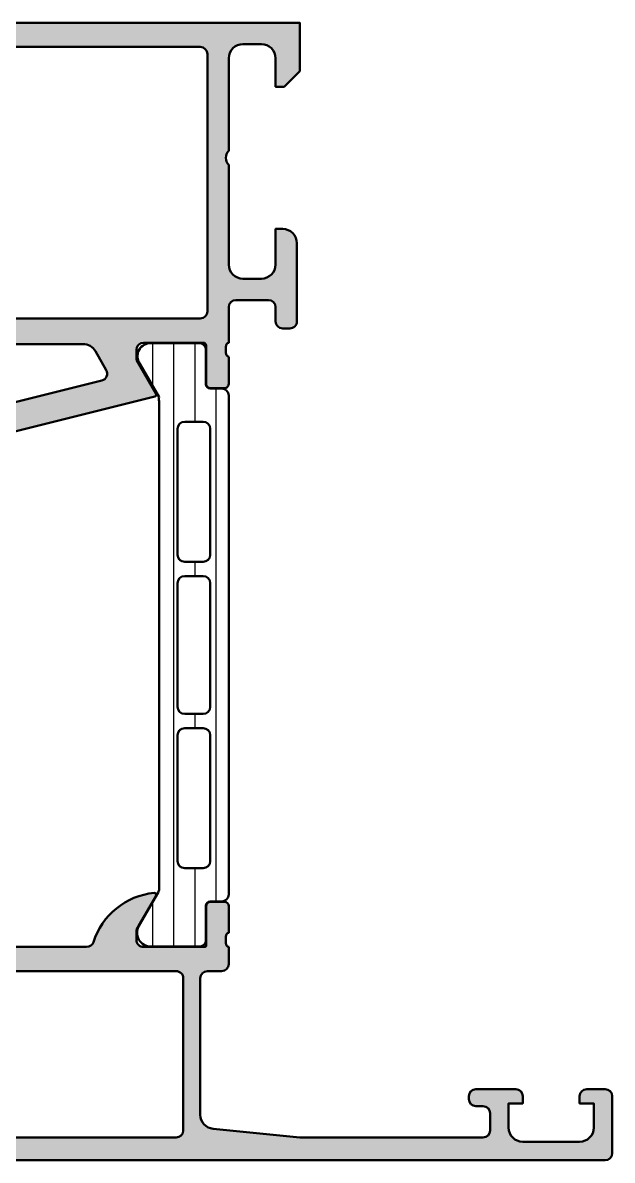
# Model space of a CAD drawing. Extents: x -15 to 68, y 0 to 80.
# Drawn here: x 26.5 to 68, y 0 to 80 of the extents above; entities that cross this region are included whole.
import ezdxf

# ---------------------------------------------------------------- set-up
doc = ezdxf.new("R2010")
doc.units = 0
for name, color, linetype, lineweight in [('0S-Alu contour', 7, 'Continuous', 50), ('0S-Alu hatch', 252, 'Continuous', 25), ('0S-Plastic contour', 254, 'Continuous', 50), ('0S-Plastic hatch', 253, 'Continuous', 25)]:
    doc.layers.add(name, color=color, linetype=linetype, lineweight=lineweight)

# ---------------------------------------------------------------- blocks, each defined once
blk = doc.blocks.new('501720__810098BB_A864_4363_9F8E_36D2BA99AF30_')
at = {"layer": '0S-Alu hatch'}
h = blk.add_hatch(color=256, dxfattribs=at)
edge = h.paths.add_edge_path()
edge.add_ellipse((35.76188021535163, 53.8381197846483), major_axis=(-0.1381197846483, 0), ratio=1, start_angle=104.0000000000017, end_angle=209.9999999999957, ccw=False)
edge.add_line((35.79529441547356, 53.70410274788989), (10.91199740453949, 47.5))
edge.add_line((10.91199740453949, 47.5), (7.999999999999921, 47.5))
edge.add_arc((7.999999999999921, 46.99999999999999), 0.5000000000000142, 90, 162.2515836439294)
edge.add_ellipse((2.76177675882613, 48.67660886184778), major_axis=(-4.999999999999967, 0), ratio=1, start_angle=95.62257755079332, end_angle=162.2515836439302, ccw=False)
edge.add_ellipse((3.238119784648205, 43.83811978464829), major_axis=(-0.1381197846482954, 0), ratio=1, start_angle=-30.00000000000381, end_angle=95.62257755079543, ccw=False)
edge.add_line((3.11850454237755, 43.90717967697245), (4.499999999999928, 46.3))
edge.add_line((4.499999999999928, 46.3), (4.499999999999928, 47))
edge.add_arc((3.999999999999914, 46.99999999999999), 0.5000000000000142, 0, 90)
edge.add_line((3.999999999999914, 47.5), (-0.210000000000079, 47.5))
edge.add_arc((-0.210000000000079, 47.30000000000001), 0.1999999999999886, 90, 180)
edge.add_line((-0.4100000000000677, 47.30000000000001), (-0.4100000000000819, 44.60000000000004))
edge.add_ellipse((-0.7100000000001216, 44.60000000000004), major_axis=(-0.3000000000000398, 0), ratio=1, start_angle=90, end_angle=180, ccw=False)
edge.add_line((-0.7100000000001216, 44.3), (-1.700000000000045, 44.3))
edge.add_ellipse((-1.700000000000045, 44.60000000000004), major_axis=(-0.3000000000000398, 0), ratio=1, start_angle=0, end_angle=90, ccw=False)
edge.add_line((-2.000000000000085, 44.60000000000004), (-2.000000000000085, 46.5))
edge.add_arc((-2.100000000000079, 46.78284271247462), 0.3000000000000043, 289.4712206344893, 360)
edge.add_line((-1.800000000000068, 46.78284271247462), (-1.800000000000082, 47.21715728752537))
edge.add_arc((-2.100000000000079, 47.21715728752537), 0.2999999999999829, 0, 70.5287793655094)
edge.add_line((-2.000000000000085, 47.49999999999998), (-2.000000000000085, 47.69999999999998))
edge.add_arc((-2.500000000000085, 47.69999999999998), 0.5, 0, 90)
edge.add_line((-2.500000000000085, 48.19999999999999), (-9.500000000000085, 48.19999999999998))
edge.add_ellipse((-9.500000000000085, 48.69999999999997), major_axis=(-0.4999999999999929, 0), ratio=1, start_angle=0, end_angle=90, ccw=False)
edge.add_line((-10.00000000000008, 48.69999999999997), (-10.00000000000007, 52.5))
edge.add_ellipse((-9.500000000000085, 52.5), major_axis=(-0.4999999999999858, 0), ratio=1, start_angle=269.9999999999984, end_angle=360, ccw=False)
edge.add_line((-9.500000000000071, 52.99999999999998), (-8.700000000000072, 52.99999999999999))
edge.add_ellipse((-8.700000000000045, 52.50000000000001), major_axis=(-0.4999999999999787, 0), ratio=1, start_angle=180, end_angle=270.00000000000324, ccw=False)
edge.add_line((-8.200000000000072, 52.5), (-8.200000000000072, 50.49999999999998))
edge.add_arc((-7.700000000000073, 50.49999999999998), 0.5, 180, 270)
edge.add_line((-7.700000000000073, 49.99999999999998), (-3.500000000000085, 49.99999999999999))
edge.add_arc((-3.500000000000085, 50.49999999999998), 0.4999999999999929, 270, 360)
edge.add_line((-3.000000000000085, 50.49999999999998), (-3.000000000000071, 76.5))
edge.add_arc((-4.500000000000071, 76.5), 1.5, 0, 90.00000000000055)
edge.add_line((-4.500000000000085, 78), (-6.200000000000073, 78))
edge.add_arc((-6.200000000000073, 77.5), 0.5, 90, 180)
edge.add_line((-6.700000000000073, 77.5), (-6.700000000000088, 74.49999999999999))
edge.add_ellipse((-7.200000000000102, 74.5), major_axis=(-0.5000000000000142, 0), ratio=1, start_angle=90.00000000000318, end_angle=180, ccw=False)
edge.add_line((-7.200000000000073, 73.99999999999999), (-7.700000000000088, 73.99999999999999))
edge.add_arc((-7.700000000000088, 73.49999999999999), 0.5, 90, 180)
edge.add_line((-8.200000000000088, 73.49999999999999), (-8.200000000000072, 71.5))
edge.add_ellipse((-8.70000000000006, 71.49999999999999), major_axis=(-0.4999999999999858, 0), ratio=1, start_angle=89.9999999999983, end_angle=180, ccw=False)
edge.add_line((-8.700000000000072, 71), (-9.500000000000085, 71))
edge.add_ellipse((-9.5000000000001, 71.49999999999999), major_axis=(-0.4999999999999858, 0), ratio=1, start_angle=0, end_angle=90.00000000000159, ccw=False)
edge.add_line((-10.00000000000008, 71.5), (-10.00000000000008, 76))
edge.add_ellipse((-9.5000000000001, 76.00000000000001), major_axis=(-0.4999999999999858, 0), ratio=1, start_angle=269.9999999999984, end_angle=360, ccw=False)
edge.add_line((-9.500000000000085, 76.5), (-9.200000000000072, 76.5))
edge.add_arc((-9.200000000000072, 77), 0.5, 270, 360)
edge.add_line((-8.700000000000072, 77), (-8.700000000000088, 77.5))
edge.add_arc((-9.200000000000088, 77.5), 0.5, 0, 90)
edge.add_line((-9.200000000000088, 78), (-14.50000000000008, 78))
edge.add_ellipse((-14.5000000000001, 78.49999999999999), major_axis=(-0.4999999999999858, 0), ratio=1, start_angle=0, end_angle=90.00000000000159, ccw=False)
edge.add_line((-15.00000000000008, 78.5), (-15.00000000000008, 79.5))
edge.add_ellipse((-14.5000000000001, 79.50000000000001), major_axis=(-0.4999999999999858, 0), ratio=1, start_angle=269.9999999999984, end_angle=360, ccw=False)
edge.add_line((-14.50000000000008, 80), (45.99999999999993, 80))
edge.add_line((45.99999999999993, 80), (45.99999999999993, 76.60000000000001))
edge.add_line((45.99999999999993, 76.60000000000001), (44.89999999999993, 75.5))
edge.add_line((44.89999999999993, 75.5), (44.29999999999992, 75.5))
edge.add_line((44.29999999999992, 75.5), (44.29999999999992, 77.5))
edge.add_arc((43.29999999999992, 77.5), 1, 0, 90)
edge.add_line((43.29999999999992, 78.5), (41.99999999999993, 78.5))
edge.add_arc((41.99999999999993, 77.5), 1, 90, 180)
edge.add_line((40.99999999999993, 77.5), (40.99999999999993, 71))
edge.add_arc((41.52499999999993, 70.5), 0.7250000000000015, 136.3971810272967, 223.6028189727033)
edge.add_line((40.99999999999993, 70), (40.99999999999993, 63))
edge.add_arc((41.99999999999993, 63), 1, 180, 270)
edge.add_line((41.99999999999993, 62), (43.29999999999992, 62))
edge.add_arc((43.29999999999992, 63), 1, 270, 360)
edge.add_line((44.29999999999992, 63), (44.29999999999992, 65.5))
edge.add_line((44.29999999999992, 65.5), (44.79999999999992, 65.5))
edge.add_ellipse((44.79999999999994, 64.50000000000001), major_axis=(-0.9999999999999857, 0), ratio=1, start_angle=180, end_angle=270.0000000000008, ccw=False)
edge.add_line((45.79999999999992, 64.5), (45.79999999999992, 59))
edge.add_ellipse((45.29999999999993, 58.99999999999999), major_axis=(-0.4999999999999965, 0), ratio=1, start_angle=89.9999999999992, end_angle=180, ccw=False)
edge.add_line((45.29999999999993, 58.5), (44.79999999999992, 58.50000000000001))
edge.add_ellipse((44.79999999999992, 59), major_axis=(-0.4999999999999929, 0), ratio=1, start_angle=0, end_angle=90, ccw=False)
edge.add_line((44.29999999999992, 59), (44.29999999999992, 60))
edge.add_arc((43.79999999999992, 60), 0.5, 0, 90)
edge.add_line((43.79999999999992, 60.5), (41.49999999999993, 60.5))
edge.add_arc((41.49999999999993, 60), 0.5, 90, 180)
edge.add_line((40.99999999999993, 60), (40.99999999999993, 57.5))
edge.add_arc((41.09999999999994, 57.21715728752538), 0.3000000000000011, 109.4712206344922, 180)
edge.add_line((40.79999999999993, 57.21715728752538), (40.79999999999993, 56.78284271247462))
edge.add_arc((41.09999999999994, 56.78284271247462), 0.3000000000000007, 180, 250.528779365509)
edge.add_line((40.99999999999993, 56.5), (40.99999999999993, 54.60000000000004))
edge.add_ellipse((40.6999999999999, 54.60000000000003), major_axis=(-0.3000000000000327, 0), ratio=1, start_angle=89.99999999999869, end_angle=180, ccw=False)
edge.add_line((40.69999999999989, 54.29999999999999), (39.70999999999998, 54.29999999999999))
edge.add_ellipse((39.70999999999996, 54.60000000000003), major_axis=(-0.3000000000000327, 0), ratio=1, start_angle=0, end_angle=90.00000000000267, ccw=False)
edge.add_line((39.40999999999994, 54.60000000000004), (39.40999999999993, 57.3))
edge.add_arc((39.20999999999994, 57.3), 0.1999999999999993, 0, 90)
edge.add_line((39.20999999999994, 57.5), (34.99999999999992, 57.5))
edge.add_arc((34.99999999999993, 57), 0.5, 90.00000000000081, 180)
edge.add_line((34.49999999999993, 57), (34.49999999999993, 56.29999999999999))
edge.add_line((34.49999999999993, 56.29999999999999), (35.8814954576223, 53.90717967697244))
edge = h.paths.add_edge_path()
edge.add_line((-1.400000000000076, 77.8), (-1.400000000000076, 59.69999999999998))
edge.add_arc((-0.9000000000000767, 59.69999999999999), 0.5, 180, 270)
edge.add_line((-0.9000000000000767, 59.19999999999999), (38.99999999999993, 59.2))
edge.add_arc((38.99999999999993, 59.69999999999998), 0.4999999999999929, 270, 360)
edge.add_line((39.49999999999993, 59.69999999999998), (39.49999999999993, 77.8))
edge.add_arc((38.99999999999993, 77.8), 0.5, 0, 90)
edge.add_line((38.99999999999993, 78.3), (-0.9000000000000767, 78.3))
edge.add_arc((-0.9000000000000767, 77.8), 0.5, 90, 180)
edge = h.paths.add_edge_path()
edge.add_arc((31.94739187429334, 55.32124696553697), 0.4999999999999971, 283.9999999999997, 390.0000000000001)
edge.add_line((32.38040457618556, 55.57124696553697), (31.61324865405182, 56.89999999999999))
edge.add_arc((30.74722325026737, 56.4), 1.000000000000004, 29.99999999999937, 90)
edge.add_line((30.74722325026737, 57.40000000000001), (-0.9000000000000767, 57.39999999999999))
edge.add_arc((-0.9000000000000625, 56.9), 0.4999999999999929, 90.0000000000016, 180)
edge.add_line((-1.400000000000062, 56.9), (-1.400000000000076, 51))
edge.add_arc((0.0999999999999233, 51), 1.5, 180, 270.0000000000005)
edge.add_line((0.0999999999999375, 49.5), (10.66642828273363, 49.5))
edge.add_line((10.66642828273363, 49.5), (32.06835282209318, 54.83609910239898))
at = {"layer": '0S-Alu contour', "color": 7}
for points in [[(-15.00000000000008, 78.5), (-15.00000000000008, 79.5)], [(-14.50000000000008, 80), (45.99999999999993, 80), (45.99999999999993, 76.60000000000001), (44.89999999999993, 75.5), (44.29999999999992, 75.5), (44.29999999999992, 77.5)], [(43.29999999999992, 78.5), (41.99999999999993, 78.5)], [(-9.200000000000088, 78), (-14.50000000000008, 78)], [(-4.500000000000085, 78), (-6.200000000000073, 78)], [(-1.400000000000076, 77.8), (-1.400000000000076, 59.69999999999998)], [(38.99999999999993, 78.3), (-0.9000000000000767, 78.3)], [(39.49999999999993, 59.69999999999998), (39.49999999999993, 77.8)], [(-8.700000000000072, 77), (-8.700000000000088, 77.5)], [(-6.700000000000073, 77.5), (-6.700000000000088, 74.49999999999999)], [(40.99999999999993, 77.5), (40.99999999999993, 71)], [(-9.500000000000085, 76.5), (-9.200000000000072, 76.5)], [(-3.000000000000085, 50.49999999999998), (-3.000000000000071, 76.5)], [(-10.00000000000008, 71.5), (-10.00000000000008, 76)], [(-7.200000000000073, 73.99999999999999), (-7.700000000000088, 73.99999999999999)], [(-8.200000000000088, 73.49999999999999), (-8.200000000000072, 71.5)], [(-8.700000000000072, 71), (-9.500000000000085, 71)], [(40.99999999999993, 70), (40.99999999999993, 63)], [(44.29999999999992, 63), (44.29999999999992, 65.5), (44.79999999999992, 65.5)], [(45.79999999999992, 64.5), (45.79999999999992, 59)], [(41.99999999999993, 62), (43.29999999999992, 62)], [(43.79999999999992, 60.5), (41.49999999999993, 60.5)], [(40.99999999999993, 60), (40.99999999999993, 57.5)], [(44.29999999999992, 59), (44.29999999999992, 60)], [(-0.9000000000000767, 59.19999999999999), (38.99999999999993, 59.2)], [(45.29999999999993, 58.5), (44.79999999999992, 58.50000000000001)], [(-1.400000000000062, 56.9), (-1.400000000000076, 51)], [(30.74722325026737, 57.40000000000001), (-0.9000000000000767, 57.39999999999999)], [(32.38040457618556, 55.57124696553697), (31.61324865405182, 56.89999999999999)], [(34.49999999999993, 57), (34.49999999999993, 56.29999999999999), (35.8814954576223, 53.90717967697244)], [(39.20999999999994, 57.5), (34.99999999999992, 57.5)], [(39.40999999999994, 54.60000000000004), (39.40999999999993, 57.3)], [(40.79999999999993, 57.21715728752538), (40.79999999999993, 56.78284271247462)], [(40.99999999999993, 56.5), (40.99999999999993, 54.60000000000004)], [(0.0999999999999375, 49.5), (10.66642828273363, 49.5), (32.06835282209318, 54.83609910239898)], [(35.79529441547356, 53.70410274788989), (10.91199740453949, 47.5), (7.999999999999921, 47.5)], [(40.69999999999989, 54.29999999999999), (39.70999999999998, 54.29999999999999)], [(-9.500000000000071, 52.99999999999998), (-8.700000000000072, 52.99999999999999)], [(-10.00000000000008, 48.69999999999997), (-10.00000000000007, 52.5)], [(-8.200000000000072, 52.5), (-8.200000000000072, 50.49999999999998)], [(-7.700000000000073, 49.99999999999998), (-3.500000000000085, 49.99999999999999)], [(-2.500000000000085, 48.19999999999999), (-9.500000000000085, 48.19999999999998)], [(-2.000000000000085, 47.49999999999998), (-2.000000000000085, 47.69999999999998)], [(-1.800000000000068, 46.78284271247462), (-1.800000000000082, 47.21715728752537)], [(-0.4100000000000677, 47.30000000000001), (-0.4100000000000819, 44.60000000000004)], [(3.999999999999914, 47.5), (-0.210000000000079, 47.5)], [(-2.000000000000085, 44.60000000000004), (-2.000000000000085, 46.5)], [(3.11850454237755, 43.90717967697245), (4.499999999999928, 46.3), (4.499999999999928, 47)], [(-0.7100000000001216, 44.3), (-1.700000000000045, 44.3)]]:
    blk.add_lwpolyline(points, dxfattribs=at)
at = {"layer": '0S-Alu contour', "color": 7, "extrusion": (0, 0, -1)}
for centre, radius, start, end in [((14.5000000000001, 79.50000000000001), 0.4999999999999858, 0, 90.0000000000016), ((14.5000000000001, 78.49999999999999), 0.4999999999999858, 269.9999999999984, 0), ((9.5000000000001, 76.00000000000001), 0.4999999999999858, 0, 90.0000000000016), ((7.200000000000102, 74.5), 0.5000000000000142, 180, 269.9999999999968), ((9.5000000000001, 71.49999999999999), 0.4999999999999858, 269.9999999999984, 0), ((8.70000000000006, 71.49999999999999), 0.4999999999999858, 180, 270.0000000000017), ((-44.79999999999994, 64.50000000000001), 0.9999999999999857, 89.9999999999992, 180), ((-44.79999999999992, 59), 0.4999999999999929, 270, 0), ((-45.29999999999993, 58.99999999999999), 0.4999999999999965, 180, 270.0000000000008), ((-39.70999999999996, 54.60000000000003), 0.3000000000000327, 269.9999999999973, 0), ((-40.6999999999999, 54.60000000000003), 0.3000000000000327, 180, 270.0000000000013), ((-35.76188021535163, 53.8381197846483), 0.1381197846483, 150.0000000000043, 255.9999999999983), ((9.500000000000085, 52.5), 0.4999999999999858, 0, 90.0000000000016), ((8.700000000000045, 52.50000000000001), 0.4999999999999787, 89.99999999999675, 180), ((9.500000000000085, 48.69999999999997), 0.4999999999999929, 270, 0), ((-2.76177675882613, 48.67660886184778), 4.999999999999967, 197.7484163560699, 264.3774224492067), ((1.700000000000045, 44.60000000000004), 0.3000000000000398, 270, 0), ((0.7100000000001216, 44.60000000000004), 0.3000000000000398, 180, 270), ((-3.238119784648205, 43.83811978464829), 0.1381197846482954, 264.3774224492046, 30.00000000000375)]:
    blk.add_arc(centre, radius, start, end, dxfattribs=at)
at = {"layer": '0S-Alu contour', "color": 7}
for centre, radius, start, end in [((41.99999999999993, 77.5), 1, 90, 180), ((43.29999999999992, 77.5), 1, 0, 90), ((-9.200000000000088, 77.5), 0.5, 0, 90), ((-6.200000000000073, 77.5), 0.5, 90, 180), ((-4.500000000000071, 76.5), 1.5, 0, 90.00000000000055), ((-0.9000000000000767, 77.8), 0.5, 90, 180), ((38.99999999999993, 77.8), 0.5, 0, 90), ((-9.200000000000072, 77), 0.5, 270, 0), ((-7.700000000000088, 73.49999999999999), 0.5, 90, 180), ((41.52499999999993, 70.5), 0.7250000000000015, 136.3971810272967, 223.6028189727033), ((41.99999999999993, 63), 1, 180, 270), ((43.29999999999992, 63), 1, 270, 0), ((41.49999999999993, 60), 0.5, 90, 180), ((43.79999999999992, 60), 0.5, 0, 90), ((-0.9000000000000767, 59.69999999999999), 0.5, 180, 270), ((38.99999999999993, 59.69999999999998), 0.4999999999999929, 270, 0), ((-0.9000000000000625, 56.9), 0.4999999999999929, 90.0000000000016, 180), ((30.74722325026737, 56.4), 1.000000000000004, 29.99999999999937, 90), ((34.99999999999993, 57), 0.5, 90.00000000000081, 180), ((39.20999999999994, 57.3), 0.1999999999999993, 0, 90), ((41.09999999999994, 57.21715728752538), 0.3000000000000011, 109.4712206344922, 180), ((41.09999999999994, 56.78284271247462), 0.3000000000000007, 180, 250.528779365509), ((31.94739187429334, 55.32124696553697), 0.4999999999999971, 283.9999999999997, 30.00000000000013), ((-7.700000000000073, 50.49999999999998), 0.5, 180, 270), ((-3.500000000000085, 50.49999999999998), 0.4999999999999929, 270, 0), ((0.0999999999999233, 51), 1.5, 180, 270.0000000000005), ((-2.500000000000085, 47.69999999999998), 0.5, 0, 90), ((-2.100000000000079, 47.21715728752537), 0.2999999999999829, 0, 70.5287793655094), ((-0.210000000000079, 47.30000000000001), 0.1999999999999886, 90, 180), ((3.999999999999914, 46.99999999999999), 0.5000000000000142, 0, 90), ((7.999999999999921, 46.99999999999999), 0.5000000000000142, 90, 162.2515836439294), ((-2.100000000000079, 46.78284271247462), 0.3000000000000043, 289.4712206344893, 0)]:
    blk.add_arc(centre, radius, start, end, dxfattribs=at)
blk = doc.blocks.new('345350__E8CCBB85_A133_48F6_B790_D86AECF112B5_')
at = {"layer": '0S-Alu hatch'}
h = blk.add_hatch(color=256, dxfattribs=at)
edge = h.paths.add_edge_path()
edge.add_line((-1.799998999999985, 15.72678299999149), (-1.799998999999985, 15.2731889999915))
edge.add_ellipse((-2.078836446543036, 15.26752059199313), major_axis=(-0.2788950563274379, 0), ratio=1, start_angle=106.41987641949041, end_angle=181.1645893740982, ccw=False)
edge.add_line((-2, 15), (-2.299680908210589, 15))
edge.add_arc((-2.299680908210589, 14.5), 0.5000000000000036, 90, 180)
edge.add_line((-2.799680908210589, 14.5), (-2.799680908210589, 13.79992253876117))
edge.add_arc((-2.29956618973938, 13.80003725723238), 0.5001147316285183, 180.0131427528032, 269.9868572472035)
edge.add_line((-2.299680908210547, 13.29992253876117), (-1.499693115241839, 13.29992253876117))
edge.add_ellipse((-1.499443254268499, 12.80017239973451), major_axis=(-0.4997502014883784, 0), ratio=1, start_angle=179.9713537287386, end_angle=270.0286462712596, ccw=False)
edge.add_line((-0.9996931152418255, 12.79992253876115), (-0.9996931152418255, 7.400020671848328))
edge.add_ellipse((-1.499713436076888, 7.400040992683389), major_axis=(-0.5000203212479823, 0), ratio=1, start_angle=90.00232850153498, end_angle=179.9976714983276, ccw=False)
edge.add_line((-1.499693115241825, 6.900020671848326), (-2.299680908210575, 6.900020671848325))
edge.add_arc((-2.299566189739365, 6.399905953377112), 0.5001147316285218, 90.01314275280141, 179.9868572471968)
edge.add_line((-2.799680908210575, 6.400020671848338), (-2.799680908210575, 5.999996257785828))
edge.add_arc((-2.299566189739365, 6.000110976257024), 0.5001147316285183, 180.0131427528032, 269.986857247197)
edge.add_line((-2.299680908210589, 5.499996257785815), (8.00027636718005, 5.499996257785825))
edge.add_ellipse((8.000276199942048, 4.999996090547824), major_axis=(-0.5000001672380292, 0), ratio=1, start_angle=180.0000191671709, end_angle=269.99998083594335, ccw=False)
edge.add_line((8.50027636718005, 4.999996257813003), (8.500276367180042, 1.499999953273801))
edge.add_line((8.500276367180042, 1.499999953273801), (7.500276367180042, 1.499999953273801))
edge.add_arc((7.500391085671957, 0.9998852347682088), 0.5001147316629067, 90.0131427551726, 179.9868504146385)
edge.add_line((7.000276367180042, 1.000000012878441), (7.000276367180042, 0.5000000128784468))
edge.add_arc((7.500391118378033, 0.5001147334620317), 0.5001147643557832, 180.0131429938963, 269.9798609896767)
edge.add_line((7.500215332023778, 1e-15), (67.5, 1e-16))
edge.add_arc((67.5, 0.5000000000000002), 0.5000000000000001, 270, 360)
edge.add_line((68, 0.5000000000000001), (68, 4.5))
edge.add_arc((67.5, 4.5), 0.5, 0, 90)
edge.add_line((67.5, 5), (66.19999999999999, 5))
edge.add_arc((66.19999999999999, 4.5), 0.5, 90, 180)
edge.add_line((65.69999999999999, 4.5), (65.69999999999999, 4))
edge.add_line((65.69999999999999, 4), (66.69999999999999, 4))
edge.add_line((66.69999999999999, 4), (66.69999999999996, 2.299999999999997))
edge.add_ellipse((65.69999999999996, 2.299999999999998), major_axis=(-0.9999999999999998, 0), ratio=1, start_angle=90, end_angle=180, ccw=False)
edge.add_line((65.69999999999996, 1.299999999999998), (61.69999999999999, 1.299999999999982))
edge.add_ellipse((61.69999999999999, 2.299999999999982), major_axis=(-0.9999999999999992, 0), ratio=1, start_angle=0, end_angle=90, ccw=False)
edge.add_line((60.69999999999999, 2.299999999999982), (60.69999999999999, 4))
edge.add_line((60.69999999999999, 4), (61.69999999999999, 4))
edge.add_line((61.69999999999999, 4), (61.69999999999999, 4.499999999999984))
edge.add_arc((61.19999999999999, 4.5), 0.5000000000000009, 0, 90)
edge.add_line((61.19999999999999, 5), (58.4, 4.999999999999999))
edge.add_arc((58.4, 4.499999999999998), 0.5000000000000009, 90, 180)
edge.add_line((57.9, 4.499999999999998), (57.9, 4.299999999999982))
edge.add_arc((58.4, 4.299999999999982), 0.5, 180, 270)
edge.add_line((58.4, 3.799999999999982), (58.9, 3.799999999999982))
edge.add_ellipse((58.9, 3.299999999999983), major_axis=(-0.4999999999999992, 0), ratio=1, start_angle=180, end_angle=270, ccw=False)
edge.add_line((59.40000000000001, 3.299999999999982), (59.39999999999997, 2.099999999999981))
edge.add_ellipse((58.89999999999997, 2.09999999999998), major_axis=(-0.5000000000000018, 0), ratio=1, start_angle=90, end_angle=180, ccw=False)
edge.add_line((58.89999999999997, 1.599999999999978), (45.9983668848607, 1.599999999999979))
edge.add_line((45.9983668848607, 1.599999999999979), (39.90086726378649, 2.209750724796321))
edge.add_ellipse((40.00036986780804, 3.204788067252857), major_axis=(-1.000000040545016, 0), ratio=1, start_angle=1.5080649291121517e-05, end_angle=84.2894712981921, ccw=False)
edge.add_line((39.00036982726306, 3.204787804045858), (39.00036982726304, 12.79998738861467))
edge.add_ellipse((39.5004196810018, 12.79987268502242), major_axis=(-0.50004986689435, 0), ratio=1, start_angle=270.0131427528009, end_angle=359.9868572472245, ccw=False)
edge.add_line((39.50030497740954, 13.29992253876117), (40.5, 13.29992253876117))
edge.add_arc((40.5, 13.79992253876117), 0.5, 270, 360)
edge.add_line((41, 13.79992253876117), (41, 15))
edge.add_ellipse((41.07883644654303, 15.26752059199312), major_axis=(-0.2788950563274341, 0), ratio=1, start_angle=-1.16458937409692, end_angle=73.5801235805094, ccw=False)
edge.add_line((40.79999899999999, 15.27318899999149), (40.79999899999999, 15.72678299999148))
edge.add_ellipse((41.07886709564316, 15.73244365946855), major_axis=(-0.2789255417371436, 0), ratio=1, start_angle=-73.57540544464632, end_angle=1.1628700728883814, ccw=False)
edge.add_line((41, 15.99998699999148), (41, 17.879998))
edge.add_arc((40.69999999999999, 17.879998), 0.3000000000000078, 0, 90)
edge.add_line((40.69999999999999, 18.17999800000001), (39.72002568095721, 18.179998))
edge.add_arc((39.72002568095721, 17.879998), 0.3000000000000007, 90, 180)
edge.add_line((39.42002568095721, 17.879998), (39.42002568095721, 15.11999999999999))
edge.add_ellipse((39.30002568095722, 15.11999999999999), major_axis=(-0.1199999999999903, 0), ratio=1, start_angle=89.9999999999967, end_angle=180, ccw=False)
edge.add_line((39.30002568095721, 15), (35.00000000000002, 15))
edge.add_ellipse((35.00000000000001, 15.49999999999999), major_axis=(-0.4999999999999965, 0), ratio=1, start_angle=0, end_angle=90.0000000000008, ccw=False)
edge.add_line((34.50000000000001, 15.5), (34.49999999999999, 16.2))
edge.add_line((34.49999999999999, 16.2), (35.88149545762237, 18.59282032302755))
edge.add_arc((35.76188021535172, 18.6618802153517), 0.1381197846482894, 330.0000000000001, 455.6225775507986)
edge.add_arc((36.23822324117386, 13.82339113815207), 5.000000000000113, 95.622577550794, 162.2515836439304)
edge.add_ellipse((31.00000000000004, 15.49999999999988), major_axis=(-0.4999999999998927, 0), ratio=1, start_angle=89.99999999999591, end_angle=162.2515836439253, ccw=False)
edge.add_line((31.00000000000001, 14.99999999999999), (7.999999999999992, 15))
edge.add_ellipse((8.000000000000021, 15.49999999999984), major_axis=(-0.4999999999998384, 0), ratio=1, start_angle=17.74841635606589, end_angle=89.9999999999967, ccw=False)
edge.add_arc((2.761776758826187, 13.82339113815201), 5.000000000000197, 17.74841635607066, 84.37742244920675)
edge.add_arc((3.23811978464829, 18.66188021535171), 0.138119784648294, 84.37742244921073, 210.0000000000012)
edge.add_line((3.118504542377635, 18.59282032302757), (4.500000000000007, 16.19999999999999))
edge.add_line((4.500000000000007, 16.19999999999999), (4.5, 15.5))
edge.add_ellipse((4, 15.50000000000001), major_axis=(-0.5, 0), ratio=1, start_angle=89.9999999999983, end_angle=180, ccw=False)
edge.add_line((3.999999999999985, 15.00000000000001), (-0.3000256809571908, 15))
edge.add_ellipse((-0.3000256809571908, 15.12), major_axis=(-0.1200000000000027, 0), ratio=1, start_angle=0, end_angle=90, ccw=False)
edge.add_line((-0.4200256809571954, 15.12), (-0.4200256809571954, 17.879998))
edge.add_arc((-0.7200256809572068, 17.87999799999999), 0.3000000000000114, 0, 90)
edge.add_line((-0.7200256809572068, 18.17999800000001), (-1.699999999999988, 18.179998))
edge.add_arc((-1.700000000000002, 17.87999800000001), 0.2999999999999936, 89.99999999999729, 180)
edge.add_line((-2, 17.87999800000001), (-1.999999999999985, 15.99998699999149))
edge.add_ellipse((-2.07886709564319, 15.73244365946853), major_axis=(-0.2789255417371816, 0), ratio=1, start_angle=178.837129927118, end_angle=253.5754054446394, ccw=False)
edge = h.paths.add_edge_path()
edge.add_ellipse((0.7001505502649508, 12.80015209114268), major_axis=(-0.4997704760377764, 0), ratio=1, start_angle=-90.01932230628069, end_angle=0.02631684688930136, ccw=False)
edge.add_line((0.7003190917894245, 13.29992253876117), (37.30035380553454, 13.29992253876116))
edge.add_ellipse((37.30048878729687, 12.80005752052349), major_axis=(-0.4998650364626667, 0), ratio=1, start_angle=179.9845280529183, end_angle=270.0154719470708, ccw=False)
edge.add_line((37.80035380553454, 12.79992253876107), (37.80035380553453, 2.099975658420646))
edge.add_ellipse((37.30025928519608, 2.100070059527233), major_axis=(-0.5000945292483385, 0), ratio=1, start_angle=90.0108291856593, end_angle=179.9891844747251, ccw=False)
edge.add_line((37.30035380553454, 1.5999755392113), (10.40030078124254, 1.5999755392113))
edge.add_ellipse((10.400395301581, 2.100070059527243), major_axis=(-0.5000945292483491, 0), ratio=1, start_angle=0.010815525275006621, end_angle=89.98917081434081, ccw=False)
edge.add_line((9.900300781242542, 2.099975658420602), (9.900300781242535, 5.400020819006611))
edge.add_arc((8.40030085426848, 5.400020744874273), 1.499999926974057, 2.8316468405e-06, 90.00000278938575)
edge.add_line((8.400300781242535, 6.900020671848325), (0.7003190917894245, 6.900020671848327))
edge.add_ellipse((0.7001505502649508, 7.39979111946681), major_axis=(-0.4997704760377753, 0), ratio=1, start_angle=-0.02631684688930136, end_angle=90.0193223062808, ccw=False)
edge.add_line((0.2003801269456744, 7.400020671848325), (0.2003801269456602, 12.79992253876121))
at = {"layer": '0S-Alu contour', "color": 7}
for points in [[(3.118504542377635, 18.59282032302757), (4.500000000000007, 16.19999999999999), (4.5, 15.5)], [(34.50000000000001, 15.5), (34.49999999999999, 16.2), (35.88149545762237, 18.59282032302755)], [(-2, 17.87999800000001), (-1.999999999999985, 15.99998699999149)], [(-0.7200256809572068, 18.17999800000001), (-1.699999999999988, 18.179998)], [(-0.4200256809571954, 15.12), (-0.4200256809571954, 17.879998)], [(39.42002568095721, 17.879998), (39.42002568095721, 15.11999999999999)], [(40.69999999999999, 18.17999800000001), (39.72002568095721, 18.179998)], [(41, 15.99998699999148), (41, 17.879998)], [(-1.799998999999985, 15.72678299999149), (-1.799998999999985, 15.2731889999915)], [(40.79999899999999, 15.27318899999149), (40.79999899999999, 15.72678299999148)], [(-2.799680908210589, 14.5), (-2.799680908210589, 13.79992253876117)], [(-2, 15), (-2.299680908210589, 15)], [(3.999999999999985, 15.00000000000001), (-0.3000256809571908, 15)], [(31.00000000000001, 14.99999999999999), (7.999999999999992, 15)], [(39.30002568095721, 15), (35.00000000000002, 15)], [(41, 13.79992253876117), (41, 15)], [(-2.299680908210547, 13.29992253876117), (-1.499693115241839, 13.29992253876117)], [(0.7003190917894245, 13.29992253876117), (37.30035380553454, 13.29992253876116)], [(39.50030497740954, 13.29992253876117), (40.5, 13.29992253876117)], [(-0.9996931152418255, 12.79992253876115), (-0.9996931152418255, 7.400020671848328)], [(0.2003801269456744, 7.400020671848325), (0.2003801269456602, 12.79992253876121)], [(37.80035380553454, 12.79992253876107), (37.80035380553453, 2.099975658420646)], [(39.00036982726306, 3.204787804045858), (39.00036982726304, 12.79998738861467)], [(-1.499693115241825, 6.900020671848326), (-2.299680908210575, 6.900020671848325)], [(8.400300781242535, 6.900020671848325), (0.7003190917894245, 6.900020671848327)], [(-2.799680908210575, 6.400020671848338), (-2.799680908210575, 5.999996257785828)], [(-2.299680908210589, 5.499996257785815), (8.00027636718005, 5.499996257785825)], [(8.50027636718005, 4.999996257813003), (8.500276367180042, 1.499999953273801), (7.500276367180042, 1.499999953273801)], [(9.900300781242542, 2.099975658420602), (9.900300781242535, 5.400020819006611)], [(61.19999999999999, 5), (58.4, 4.999999999999999)], [(67.5, 5), (66.19999999999999, 5)], [(57.9, 4.499999999999998), (57.9, 4.299999999999982)], [(60.69999999999999, 2.299999999999982), (60.69999999999999, 4), (61.69999999999999, 4), (61.69999999999999, 4.499999999999984)], [(65.69999999999999, 4.5), (65.69999999999999, 4), (66.69999999999999, 4), (66.69999999999996, 2.299999999999997)], [(68, 0.5000000000000001), (68, 4.5)], [(58.4, 3.799999999999982), (58.9, 3.799999999999982)], [(59.40000000000001, 3.299999999999982), (59.39999999999997, 2.099999999999981)], [(58.89999999999997, 1.599999999999978), (45.9983668848607, 1.599999999999979), (39.90086726378649, 2.209750724796321)], [(7.000276367180042, 1.000000012878441), (7.000276367180042, 0.5000000128784468)], [(37.30035380553454, 1.5999755392113), (10.40030078124254, 1.5999755392113)], [(65.69999999999996, 1.299999999999998), (61.69999999999999, 1.299999999999982)], [(7.500215332023778, 1e-15), (67.5, 1e-16)]]:
    blk.add_lwpolyline(points, dxfattribs=at)
for centre, radius, start, end in [((3.23811978464829, 18.66188021535171), 0.138119784648294, 84.37742244921073, 210.0000000000012), ((2.761776758826187, 13.82339113815201), 5.000000000000197, 17.74841635607066, 84.37742244920675), ((36.23822324117386, 13.82339113815207), 5.000000000000113, 95.622577550794, 162.2515836439304), ((35.76188021535172, 18.6618802153517), 0.1381197846482894, 330.0000000000001, 95.62257755079864), ((-1.700000000000002, 17.87999800000001), 0.2999999999999936, 89.99999999999729, 180), ((-0.7200256809572068, 17.87999799999999), 0.3000000000000114, 0, 90), ((39.72002568095721, 17.879998), 0.3000000000000007, 90, 180), ((40.69999999999999, 17.879998), 0.3000000000000078, 0, 90), ((-2.299680908210589, 14.5), 0.5000000000000036, 90, 180), ((-2.29956618973938, 13.80003725723238), 0.5001147316285183, 180.0131427528032, 269.9868572472035), ((40.5, 13.79992253876117), 0.5, 270, 0), ((-2.299566189739365, 6.399905953377112), 0.5001147316285218, 90.01314275280141, 179.9868572471968), ((8.40030085426848, 5.400020744874273), 1.499999926974057, 2.8316468405e-06, 90.00000278938575), ((-2.299566189739365, 6.000110976257024), 0.5001147316285183, 180.0131427528032, 269.986857247197), ((58.4, 4.499999999999998), 0.5000000000000009, 90, 180), ((61.19999999999999, 4.5), 0.5000000000000009, 0, 90), ((66.19999999999999, 4.5), 0.5, 90, 180), ((67.5, 4.5), 0.5, 0, 90), ((58.4, 4.299999999999982), 0.5, 180, 270), ((7.500391085671957, 0.9998852347682088), 0.5001147316629067, 90.0131427551726, 179.9868504146385), ((7.500391118378033, 0.5001147334620317), 0.5001147643557832, 180.0131429938963, 269.9798609896767), ((67.5, 0.5000000000000002), 0.5000000000000001, 270, 0)]:
    blk.add_arc(centre, radius, start, end, dxfattribs=at)
at = {"layer": '0S-Alu contour', "color": 7, "extrusion": (0, 0, -1)}
for centre, radius, start, end in [((2.07886709564319, 15.73244365946853), 0.2789255417371816, 106.4245945553606, 181.1628700728821), ((2.078836446543036, 15.26752059199313), 0.2788950563274379, 178.8354106259018, 253.5801235805096), ((-4, 15.50000000000001), 0.5, 180, 270.0000000000017), ((-8.000000000000021, 15.49999999999984), 0.4999999999998384, 270.0000000000033, 342.2515836439341), ((-31.00000000000004, 15.49999999999988), 0.4999999999998927, 197.7484163560749, 270.0000000000041), ((-35.00000000000001, 15.49999999999999), 0.4999999999999965, 269.9999999999992, 0), ((-41.07883644654303, 15.26752059199312), 0.2788950563274341, 286.4198764194906, 1.164589374096924), ((-41.07886709564316, 15.73244365946855), 0.2789255417371436, 358.8371299271116, 73.57540544464624), ((0.3000256809571908, 15.12), 0.1200000000000028, 270, 0), ((-39.30002568095722, 15.11999999999999), 0.1199999999999903, 180, 270.0000000000033), ((1.499443254268499, 12.80017239973451), 0.4997502014883784, 89.9713537287404, 180.0286462712615), ((-0.7001505502649508, 12.80015209114268), 0.4997704760377764, 359.9736831531107, 90.01932230628076), ((-37.30048878729687, 12.80005752052349), 0.4998650364626667, 89.98452805292918, 180.0154719470817), ((-39.5004196810018, 12.79987268502242), 0.50004986689435, 0.0131427527754762, 89.9868572471991), ((1.499713436076888, 7.400040992683389), 0.5000203212479823, 180.0023285016724, 269.997671498465), ((-0.7001505502649508, 7.39979111946681), 0.4997704760377754, 269.9806776937192, 0.0263168468893796), ((-8.000276199942048, 4.999996090547824), 0.5000001672380292, 90.00001916405668, 179.9999808328291), ((-40.00036986780804, 3.204788067252857), 1.000000040545016, 275.710528701808, 359.9999849193507), ((-58.9, 3.299999999999983), 0.4999999999999992, 90, 180), ((-10.400395301581, 2.100070059527243), 0.5000945292483491, 270.0108291856592, 359.989184474725), ((-37.30025928519608, 2.100070059527233), 0.5000945292483385, 180.010815525275, 269.9891708143407), ((-58.89999999999997, 2.09999999999998), 0.5000000000000018, 180, 270), ((-61.69999999999999, 2.299999999999982), 0.9999999999999992, 270, 0), ((-65.69999999999996, 2.299999999999998), 0.9999999999999998, 180, 270)]:
    blk.add_arc(centre, radius, start, end, dxfattribs=at)
blk = doc.blocks.new('284013__FD264D93_CDA1_4304_BB6D_BF9E35833338___E098AC10_773B_4F80_A446_79F51A05E935_')
at = {"layer": '0S-Plastic hatch'}
h = blk.add_hatch(dxfattribs=at)
h.set_pattern_fill('ANSI31', color=256, scale=0.4680000000000001, angle=45, style=0)
h.set_pattern_definition([(90, (0, 0), (-1.4859, 0), [])])
edge = h.paths.add_edge_path()
edge.add_line((39.40000000000001, 15.49999999999998), (39.40000000000001, 17.89999999999999))
edge.add_ellipse((39.7, 17.9), major_axis=(-0.2999999999999971, 0), ratio=1, start_angle=270, end_angle=360, ccw=False)
edge.add_line((39.7, 18.19999999999999), (40.49999999999999, 18.19999999999999))
edge.add_arc((40.50000000000001, 18.69999999999999), 0.4999999999999965, 269.9999999999984, 360)
edge.add_line((41, 18.69999999999999), (41, 53.78))
edge.add_arc((40.49999999999999, 53.78), 0.4999999999999965, 0, 90)
edge.add_line((40.49999999999999, 54.28), (39.7, 54.27999999999999))
edge.add_ellipse((39.7, 54.57999999999999), major_axis=(-0.2999999999999971, 0), ratio=1, start_angle=0, end_angle=89.99999999999869, ccw=False)
edge.add_line((39.40000000000001, 54.57999999999998), (39.39999999999999, 56.97999999999999))
edge.add_arc((38.92930293335989, 56.99213767241498), 0.4708535352264518, 358.5228645556874, 453.5680311096984)
edge.add_line((38.89999999999999, 57.46207850883138), (35.55, 57.46207850883138))
edge.add_arc((35.49137809930771, 56.5480499506569), 0.9159065085472935, 86.33031871782725, 215.6980842809799)
edge.add_line((34.74756764165868, 56.01360562662376), (36.09660574733533, 53.67700308624534))
edge.add_arc((36.7349779055187, 53.54282013558957), 0.652322065080112, 168.1294934615045, 193.2418972963053)
edge.add_line((36.09999999999999, 53.39339745962154), (36.10000000000001, 19.08660254037844))
edge.add_ellipse((35.6, 19.08660254037843), major_axis=(-0.5000000000000107, 0), ratio=1, start_angle=150.0000000000008, end_angle=180, ccw=False)
edge.add_line((36.03301270189223, 18.83660254037843), (34.68397459621557, 16.49999999999999))
edge.add_arc((35.51244015294311, 15.99999999999999), 0.967654472776244, 148.8879523141343, 272.2245145622121)
edge.add_line((35.55000000000001, 15.03307475130031), (38.9, 15.03307475130032))
edge.add_arc((38.95215511802401, 15.47839664276728), 0.4483656357882637, 263.3200756186588, 362.7617206208955)
edge = h.paths.add_edge_path()
edge.add_line((37.89999999999999, 51.93999999999999), (39.2, 51.93999999999999))
edge.add_ellipse((39.2, 51.44), major_axis=(-0.5, 0), ratio=1, start_angle=180, end_angle=270, ccw=False)
edge.add_line((39.7, 51.44), (39.7, 42.58999999999999))
edge.add_ellipse((39.2, 42.58999999999999), major_axis=(-0.5000000000000036, 0), ratio=1, start_angle=90, end_angle=180, ccw=False)
edge.add_line((39.2, 42.08999999999998), (37.9, 42.08999999999999))
edge.add_ellipse((37.9, 42.58999999999999), major_axis=(-0.5, 0), ratio=1, start_angle=0, end_angle=90, ccw=False)
edge.add_line((37.4, 42.58999999999999), (37.4, 51.44))
edge.add_ellipse((37.9, 51.44), major_axis=(-0.5, 0), ratio=1, start_angle=270.0000000000008, end_angle=360, ccw=False)
edge = h.paths.add_edge_path()
edge.add_line((37.9, 30.39), (39.2, 30.39))
edge.add_ellipse((39.2, 29.88999999999999), major_axis=(-0.5, 0), ratio=1, start_angle=180, end_angle=270, ccw=False)
edge.add_line((39.7, 29.88999999999999), (39.7, 21.04))
edge.add_ellipse((39.2, 21.03999999999999), major_axis=(-0.5, 0), ratio=1, start_angle=90, end_angle=180, ccw=False)
edge.add_line((39.2, 20.53999999999999), (37.89999999999999, 20.53999999999999))
edge.add_ellipse((37.9, 21.03999999999999), major_axis=(-0.5, 0), ratio=1, start_angle=0, end_angle=89.9999999999992, ccw=False)
edge.add_line((37.4, 21.03999999999999), (37.4, 29.88999999999999))
edge.add_ellipse((37.9, 29.88999999999999), major_axis=(-0.5, 0), ratio=1, start_angle=270, end_angle=360, ccw=False)
edge = h.paths.add_edge_path()
edge.add_ellipse((39.2, 31.89), major_axis=(-0.5, 0), ratio=1, start_angle=90, end_angle=180, ccw=False)
edge.add_line((39.2, 31.38999999999999), (37.9, 31.38999999999999))
edge.add_ellipse((37.9, 31.89), major_axis=(-0.5, 0), ratio=1, start_angle=0, end_angle=90, ccw=False)
edge.add_line((37.4, 31.89), (37.4, 40.59))
edge.add_ellipse((37.9, 40.59), major_axis=(-0.5, 0), ratio=1, start_angle=270, end_angle=360, ccw=False)
edge.add_line((37.9, 41.08999999999999), (39.2, 41.08999999999999))
edge.add_ellipse((39.2, 40.59), major_axis=(-0.5, 0), ratio=1, start_angle=180, end_angle=270, ccw=False)
edge.add_line((39.7, 40.59), (39.7, 31.89))
at = {"layer": '0S-Alu contour', "color": 7}
for points in [[(37.4, 42.58999999999999), (37.4, 51.44)], [(37.89999999999999, 51.93999999999999), (39.2, 51.93999999999999)], [(39.7, 51.44), (39.7, 42.58999999999999)], [(39.2, 42.08999999999998), (37.9, 42.08999999999999)], [(37.9, 41.08999999999999), (39.2, 41.08999999999999)], [(37.4, 31.89), (37.4, 40.59)], [(39.7, 40.59), (39.7, 31.89)], [(39.2, 31.38999999999999), (37.9, 31.38999999999999)], [(37.4, 21.03999999999999), (37.4, 29.88999999999999)], [(37.9, 30.39), (39.2, 30.39)], [(39.7, 29.88999999999999), (39.7, 21.04)], [(39.2, 20.53999999999999), (37.89999999999999, 20.53999999999999)]]:
    blk.add_lwpolyline(points, dxfattribs=at)
at = {"layer": '0S-Alu contour', "color": 7, "extrusion": (0, 0, -1)}
for centre, radius, start, end in [((-37.9, 51.44), 0.5, 0, 89.9999999999992), ((-39.2, 51.44), 0.5, 90, 180), ((-37.9, 42.58999999999999), 0.5, 270, 0), ((-39.2, 42.58999999999999), 0.5000000000000036, 180, 270), ((-37.9, 40.59), 0.5, 0, 90), ((-39.2, 40.59), 0.5, 90, 180), ((-37.9, 31.89), 0.5, 270, 0), ((-39.2, 31.89), 0.5, 180, 270), ((-37.9, 29.88999999999999), 0.5, 0, 90), ((-39.2, 29.88999999999999), 0.5, 90, 180), ((-37.9, 21.03999999999999), 0.5, 270.0000000000008, 0), ((-39.2, 21.03999999999999), 0.5, 180, 270)]:
    blk.add_arc(centre, radius, start, end, dxfattribs=at)
at = {"layer": '0S-Plastic contour', "color": 7}
for points in [[(38.89999999999999, 57.46207850883138), (35.55, 57.46207850883138)], [(39.40000000000001, 54.57999999999998), (39.39999999999999, 56.97999999999999)], [(34.74756764165868, 56.01360562662376), (36.09660574733533, 53.67700308624534)], [(40.49999999999999, 54.28), (39.7, 54.27999999999999)], [(41, 18.69999999999999), (41, 53.78)], [(36.09999999999999, 53.39339745962154), (36.10000000000001, 19.08660254037844)], [(36.03301270189223, 18.83660254037843), (34.68397459621557, 16.49999999999999)], [(39.40000000000001, 15.49999999999998), (39.40000000000001, 17.89999999999999)], [(39.7, 18.19999999999999), (40.49999999999999, 18.19999999999999)], [(35.55000000000001, 15.03307475130031), (38.9, 15.03307475130032)]]:
    blk.add_lwpolyline(points, dxfattribs=at)
for centre, radius, start, end in [((35.49137809930771, 56.5480499506569), 0.9159065085472935, 86.33031871782725, 215.6980842809799), ((38.92930293335989, 56.99213767241498), 0.4708535352264518, 358.5228645556874, 93.5680311096985), ((36.7349779055187, 53.54282013558957), 0.652322065080112, 168.1294934615045, 193.2418972963053), ((40.49999999999999, 53.78), 0.4999999999999965, 0, 90), ((40.50000000000001, 18.69999999999999), 0.4999999999999965, 269.9999999999984, 0), ((35.51244015294311, 15.99999999999999), 0.967654472776244, 148.8879523141343, 272.2245145622121), ((38.95215511802401, 15.47839664276728), 0.4483656357882637, 263.3200756186588, 2.761720620895461)]:
    blk.add_arc(centre, radius, start, end, dxfattribs=at)
at = {"layer": '0S-Plastic contour', "color": 7, "extrusion": (0, 0, -1)}
for centre, radius, start, end in [((-39.7, 54.57999999999999), 0.2999999999999971, 270.0000000000013, 0), ((-35.6, 19.08660254037843), 0.5000000000000107, 180, 209.9999999999993), ((-39.7, 17.9), 0.2999999999999971, 0, 90)]:
    blk.add_arc(centre, radius, start, end, dxfattribs=at)
blk = doc.blocks.new('502330__C769AE03_1F47_4A0F_BB15_0DFD5BC3B4C3_')
at = {"layer": '0S-Alu contour', "color": 7}
for name in ['501720__810098BB_A864_4363_9F8E_36D2BA99AF30_', '345350__E8CCBB85_A133_48F6_B790_D86AECF112B5_']:
    blk.add_blockref(name, (0, 0), dxfattribs=at)
at = {"layer": '0S-Plastic contour', "color": 7}
blk.add_blockref('284013__FD264D93_CDA1_4304_BB6D_BF9E35833338___E098AC10_773B_4F80_A446_79F51A05E935_', (0, 0), dxfattribs=at)

msp = doc.modelspace()

# ---------------------------------------------------------------- block references
at = {"layer": '0S-Alu contour', "color": 7}
msp.add_blockref('502330__C769AE03_1F47_4A0F_BB15_0DFD5BC3B4C3_', (0, 0), dxfattribs=at)

doc.saveas('drawing.dxf')
